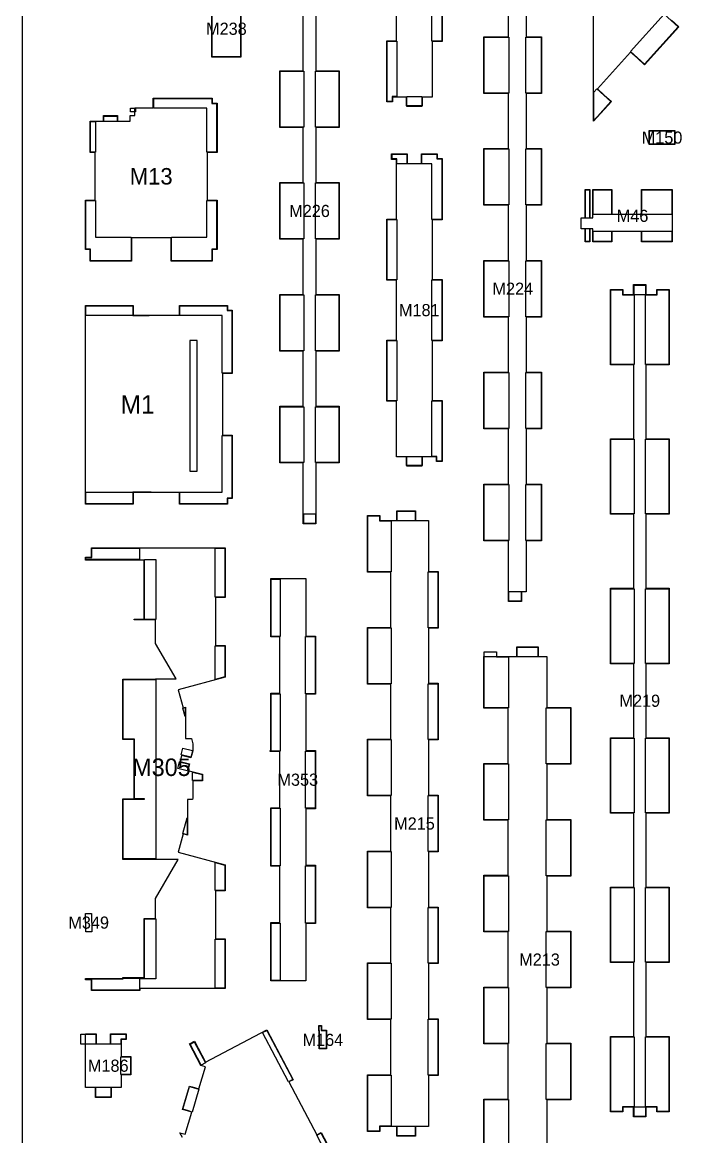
# Model space of a CAD drawing. Header units: millimetres. Extents: x 0 to 500, y 0 to 700.
# Drawn here: x 0 to 138.4, y 118.9 to 348.2 of the extents above; entities that cross this region are included whole.
import ezdxf
from ezdxf.enums import TextEntityAlignment as Align

# ---------------------------------------------------------------- set-up
doc = ezdxf.new("R2010")
doc.units = ezdxf.units.MM
for name, color, linetype in [('CORTE', 1, 'Continuous'), ('GRABADO', 5, 'Continuous'), ('HOJA', 8, 'Continuous')]:
    doc.layers.add(name, color=color, linetype=linetype)

msp = doc.modelspace()

# ---------------------------------------------------------------- linework, layer by layer
at = {"layer": 'CORTE'}
for points in [[(86.37, 356.8), (86.37, 344.22), (84.37, 344.22), (84.37, 332.78), (82.3, 332.78), (82.3, 331), (79.07, 331), (79.07, 332.78), (76.15, 332.78), (76.15, 331.78), (75, 331.78), (75, 344.37), (75, 344.37), (77, 344.37), (77, 356.65)], [(103.66, 355.69), (103.66, 345.19), (106.87, 345.19), (106.87, 333.53), (103.66, 333.53), (103.66, 322.18), (106.87, 322.18), (106.87, 310.53), (103.66, 310.53), (103.66, 299.17), (106.87, 299.17), (106.87, 287.52), (103.66, 287.52), (103.66, 276.16), (106.87, 276.16), (106.87, 264.51), (103.66, 264.51), (103.66, 253.16), (106.87, 253.16), (106.87, 241.5), (103.66, 241.5), (103.66, 231), (102.73, 231), (102.73, 229), (102.73, 229), (100.05, 229), (100.05, 231), (100.04, 231), (100.04, 241.5), (95, 241.5), (95, 253.16), (100.04, 253.16), (100.04, 264.51), (95, 264.51), (95, 276.16), (100.04, 276.16), (100.04, 287.52), (95, 287.52), (95, 299.17), (100.04, 299.17), (100.04, 310.53), (95, 310.53), (95, 322.18), (100.04, 322.18), (100.04, 333.53), (95, 333.53), (95, 345.19), (100.04, 345.19), (100.04, 355.69)], [(133.6, 348.56), (135.01, 347.28), (135.1, 347.21), (128.05, 339.41), (126.56, 340.76), (125.17, 342.02), (118.33, 334.44), (119.71, 333.19), (121.21, 331.84), (117.54, 327.79), (117.54, 327.79), (117.54, 351.85)], [(60.4, 349.53), (60.4, 338.18), (65.23, 338.18), (65.23, 326.53), (60.4, 326.53), (60.4, 315.17), (65.23, 315.17), (65.23, 303.52), (60.4, 303.52), (60.4, 292.16), (65.23, 292.16), (65.23, 280.51), (60.4, 280.51), (60.4, 269.16), (65.23, 269.16), (65.23, 257.5), (60.4, 257.5), (60.4, 247), (60.4, 247), (60.4, 247), (60.4, 245), (57.83, 245), (57.83, 247), (57.83, 247), (57.83, 257.5), (53, 257.5), (53, 269.16), (57.83, 269.16), (57.83, 280.51), (53, 280.51), (53, 292.16), (57.83, 292.16), (57.83, 303.52), (53, 303.52), (53, 315.17), (57.83, 315.17), (57.83, 326.53), (53, 326.53), (53, 338.18), (57.83, 338.18), (57.83, 349.53)], [(95, 115.01), (95, 126.66), (100, 126.66), (100, 138.01), (95, 138.01), (95, 149.67), (100, 149.67), (100, 161.02), (95, 161.02), (95, 172.68), (100, 172.68), (100, 184.03), (95, 184.03), (95, 195.68), (100, 195.68), (100, 207.04), (95, 207.04), (95, 217.69), (98.51, 217.69), (98.51, 217.69), (101.75, 217.69), (101.75, 219.69), (106.14, 219.69), (106.14, 219.69), (106.14, 217.69), (107.91, 217.69), (107.91, 207.19), (109.56, 207.19), (112.86, 207.19), (112.86, 195.53), (111.56, 195.53), (107.91, 195.53), (107.91, 184.18), (109.58, 184.18), (112.86, 184.18), (112.86, 172.53), (112.7, 172.53), (111.56, 172.53), (109.67, 172.53), (109.63, 172.53), (109.63, 172.53), (107.91, 172.53), (107.91, 161.17), (109.76, 161.17), (112.86, 161.17), (112.86, 149.52), (111.56, 149.52), (109.85, 149.52), (109.63, 149.52), (109.63, 149.52), (107.91, 149.52), (107.91, 138.16), (109.95, 138.16), (112.86, 138.16), (112.86, 126.51), (111.56, 126.51), (110.04, 126.51), (109.63, 126.51), (109.63, 126.51), (107.91, 126.51), (107.91, 115.16)], [(32.97, 118.74), (32.45, 119.72), (33.51, 119.4), (34.87, 123.94), (33.98, 124.21), (32.95, 124.52), (34.39, 129.34), (34.93, 129.18), (35.42, 129.04), (36.31, 128.77), (37.67, 133.31), (36.75, 133.58), (34.42, 138), (35.43, 138.54), (37.72, 134.22), (50.33, 140.88), (55.75, 130.64), (54.86, 130.17), (60.61, 119.31), (61.49, 119.78), (67.37, 108.65)]]:
    msp.add_lwpolyline(points, dxfattribs=at)
for points in [[(39, 341), (39, 352.65), (44.99, 352.65), (44.99, 341), (39, 341)], [(13, 301.43), (13, 311.56), (15, 311.56), (15, 321.4), (14, 321.4), (14, 327.82), (16.73, 327.82), (16.73, 328.96), (19.61, 328.96), (19.61, 327.82), (22.19, 327.82), (22.19, 328.96), (23.19, 328.96), (23.19, 329.02), (23.19, 330.53), (26.96, 330.53), (26.96, 332.53), (39.07, 332.53), (39.07, 331.53), (40.07, 331.53), (40.07, 321.4), (38.07, 321.4), (38.07, 311.56), (40.07, 311.56), (40.07, 301.43), (39.07, 301.43), (39.07, 299), (30.61, 299), (30.61, 303.85), (22.46, 303.85), (22.46, 299), (14, 299), (14, 301.43), (13, 301.43)], [(134.27, 325.88), (134.27, 323), (129, 323), (129, 325.88), (134.27, 325.88)], [(75, 282.8), (77, 282.8), (77, 295.09), (75, 295.09), (75, 307.68), (77, 307.68), (77, 319.96), (76, 319.96), (76, 321.11), (79.22, 321.11), (79.22, 319.11), (82.15, 319.11), (82.15, 321.11), (85.37, 321.11), (85.37, 320.11), (86.37, 320.11), (86.37, 307.53), (84.37, 307.53), (84.37, 295.24), (86.37, 295.24), (86.37, 282.65), (84.37, 282.65), (84.37, 270.37), (86.37, 270.37), (86.37, 257.78), (85.22, 257.78), (85.22, 258.78), (82.3, 258.78), (82.3, 257), (79.07, 257), (79.07, 258.78), (77, 258.78), (77, 270.22), (75, 270.22), (75, 282.8)], [(115, 307.96), (115.8, 307.96), (115.8, 313.77), (116.75, 313.77), (116.75, 307.96), (117.4, 307.96), (117.4, 313.77), (121.34, 313.77), (121.34, 308.71), (127.39, 308.71), (127.39, 313.77), (133.73, 313.77), (133.73, 311.17), (133.73, 304.75), (133.73, 304.75), (133.73, 303), (127.39, 303), (127.39, 305.13), (121.34, 305.13), (121.34, 303), (117.4, 303), (117.4, 305.65), (116.75, 305.65), (116.75, 303), (115.8, 303), (115.8, 305.65), (115, 305.65), (115, 307.96)], [(128.33, 123), (125.8, 123), (125.8, 125), (123.56, 125), (123.56, 124), (121, 124), (121, 139.52), (125.83, 139.52), (125.83, 154.73), (121, 154.73), (121, 170.25), (125.83, 170.25), (125.83, 185.47), (121, 185.47), (121, 200.99), (125.83, 200.99), (125.83, 216.2), (121, 216.2), (121, 231.72), (125.83, 231.72), (125.83, 246.94), (121, 246.94), (121, 262.45), (125.83, 262.45), (125.83, 277.67), (121, 277.67), (121, 293.19), (123.56, 293.19), (123.56, 292.19), (125.8, 292.19), (125.8, 294.19), (128.33, 294.19), (128.33, 292.19), (130.56, 292.19), (130.56, 293.19), (133.13, 293.19), (133.13, 277.67), (128.3, 277.67), (128.3, 262.45), (133.13, 262.45), (133.13, 246.94), (128.3, 246.94), (128.3, 231.72), (133.13, 231.72), (133.13, 216.2), (128.3, 216.2), (128.3, 200.99), (133.13, 200.99), (133.13, 185.47), (128.3, 185.47), (128.3, 170.25), (133.13, 170.25), (133.13, 154.73), (128.3, 154.73), (128.3, 139.52), (133.13, 139.52), (133.13, 124), (130.56, 124), (130.56, 125), (128.33, 125), (128.33, 123)], [(13, 288.27), (13, 288.27), (13, 289.92), (22.84, 289.92), (22.84, 288.84), (22.84, 287.92), (32.38, 287.92), (32.38, 288.84), (32.38, 289.92), (42.22, 289.92), (42.22, 288.92), (43.22, 288.92), (43.22, 275.91), (42.14, 275.91), (41.22, 275.91), (41.22, 263.21), (42.14, 263.21), (43.22, 263.21), (43.22, 250.2), (42.22, 250.2), (42.22, 249), (32.38, 249), (32.38, 250.28), (32.38, 251.41), (22.84, 251.41), (22.84, 250.28), (22.84, 249), (13, 249), (13, 250.88), (13, 288.27)], [(35.98, 255.83), (35.98, 282.7), (34.46, 282.7), (34.46, 255.83), (35.98, 255.83)], [(80.9, 119), (77.08, 119), (77.08, 121), (73.56, 121), (73.56, 120), (71, 120), (71, 131.65), (75.83, 131.65), (75.83, 143.01), (71, 143.01), (71, 154.66), (75.83, 154.66), (75.83, 166.01), (71, 166.01), (71, 177.67), (75.83, 177.67), (75.83, 189.02), (71, 189.02), (71, 200.68), (75.83, 200.68), (75.83, 212.03), (71, 212.03), (71, 223.68), (75.83, 223.68), (75.83, 235.04), (71, 235.04), (71, 246.69), (73.56, 246.69), (73.56, 245.69), (77.08, 245.69), (77.08, 247.69), (80.9, 247.69), (80.9, 245.69), (83.57, 245.69), (83.57, 235.19), (85.57, 235.19), (85.57, 223.53), (83.57, 223.53), (83.57, 212.18), (85.57, 212.18), (85.57, 200.53), (83.57, 200.53), (83.57, 189.17), (85.57, 189.17), (85.57, 177.52), (83.57, 177.52), (83.57, 166.16), (85.57, 166.16), (85.57, 154.51), (83.57, 154.51), (83.57, 143.16), (85.57, 143.16), (85.57, 131.5), (83.57, 131.5), (83.57, 121), (80.9, 121), (80.9, 119)], [(23.05, 188.43), (23.05, 200.59), (20.69, 200.59), (20.69, 213.06), (24.02, 213.06), (25.12, 213.06), (27.41, 213.06), (27.41, 213.1), (31.66, 213.1), (27.41, 220.4), (27.41, 225.23), (23.05, 225.23), (23.05, 225.4), (24.12, 225.4), (25.05, 225.4), (25.05, 237.54), (24.12, 237.54), (20.76, 237.54), (13, 237.54), (13, 238.11), (14.21, 238.11), (14.21, 239.63), (14.21, 240.04), (24.05, 240.04), (24.05, 240.04), (40.12, 240.04), (40.12, 240.04), (41.77, 240.04), (41.77, 229.84), (40.7, 229.84), (39.77, 229.84), (39.77, 219.93), (40.7, 219.93), (41.77, 219.93), (41.77, 213.46), (32.09, 210.85), (33.09, 207.14), (33.58, 207.27), (33.58, 200.81), (34.8, 200.81), (35.09, 199.75), (35.09, 198.27), (35.06, 198.28), (34.71, 196.87), (32.77, 197.35), (32.46, 196.09), (34.4, 195.61), (34.05, 194.21), (37.09, 193.46), (37.09, 192.09), (35.09, 192.09), (35.09, 188.58), (35.01, 188.28), (33.98, 188.28), (33.98, 180.95), (33.09, 181.19), (32.09, 177.47), (41.77, 174.86), (41.77, 169.5), (40.7, 169.5), (39.77, 169.5), (39.77, 159.59), (40.7, 159.59), (41.77, 159.59), (41.77, 149.39), (40.2, 149.39), (24.2, 149.39), (24.2, 149), (14.21, 149), (14.21, 151.21), (13, 151.21), (13, 151.48), (20.69, 151.48), (20.69, 151.63), (24.12, 151.63), (25.05, 151.63), (25.05, 163.79), (27.41, 163.79), (27.41, 167.92), (32.09, 175.96), (27.49, 175.96), (24.62, 175.96), (23.12, 175.96), (20.69, 175.96), (20.69, 188.43), (23.05, 188.43)], [(58.35, 233.71), (58.35, 221.91), (60.35, 221.91), (60.35, 209.97), (58.35, 209.97), (58.35, 198.33), (60.35, 198.33), (60.35, 186.38), (58.35, 186.38), (58.35, 174.74), (60.35, 174.74), (60.35, 162.79), (58.35, 162.79), (58.35, 151), (51.11, 151), (51.11, 162.94), (53, 162.94), (53, 174.59), (51.11, 174.59), (51.11, 186.53), (53, 186.53), (53, 198.18), (51, 198.18), (51, 198.33), (51.11, 198.33), (51.11, 210.12), (53, 210.12), (53, 221.76), (51.11, 221.76), (51.11, 233.71), (58.35, 233.71)], [(14.28, 161.06), (13.1, 161.04), (13.04, 164.83), (14.22, 164.85), (14.28, 161.06)], [(20.37, 138.89), (20.37, 135.41), (22.37, 135.41), (22.37, 131.63), (20.37, 131.63), (20.37, 129), (18.3, 129), (18.3, 127), (15.07, 127), (15.07, 129), (13, 129), (13, 140.04), (15.22, 140.04), (15.22, 138.04), (18.15, 138.04), (18.15, 140.04), (21.37, 140.04), (21.37, 138.89), (20.37, 138.89)], [(61, 141.82), (61.59, 141.82), (61.59, 140.82), (62.59, 140.82), (62.59, 137), (61.11, 137), (61.11, 140.67), (61, 140.67), (61, 141.82)]]:
    msp.add_lwpolyline(points, close=True, dxfattribs=at)
at = {"layer": 'GRABADO'}
for points in [[(86.3, 344.29), (85.3, 344.29), (84.3, 344.29), (84.3, 356.73), (85.3, 356.73), (86.3, 356.73), (86.3, 344.29)], [(44.92, 341.07), (43.31, 341.07), (41.8, 341.07), (41.7, 341.07), (40.44, 341.07), (39.08, 341.07), (39.08, 352.58), (40.44, 352.58), (41.7, 352.58), (41.8, 352.58), (43.31, 352.58), (44.92, 352.58), (44.92, 341.07)], [(128.05, 339.52), (126.61, 340.82), (125.17, 342.12), (132.11, 349.8), (133.55, 348.5), (134.96, 347.23), (134.99, 347.2), (128.05, 339.52)], [(75.08, 331.86), (75.08, 344.29), (76.08, 344.29), (77.08, 344.29), (77.08, 332.86), (76.08, 332.86), (76.08, 331.86), (75.08, 331.86)], [(95.07, 345.11), (97.59, 345.11), (100.11, 345.11), (100.11, 333.61), (97.59, 333.61), (95.07, 333.61), (95.07, 345.11)], [(106.79, 333.61), (105.19, 333.61), (103.58, 333.61), (103.58, 345.11), (105.19, 345.11), (106.79, 345.11), (106.79, 333.61)], [(53.08, 338.1), (55.49, 338.1), (57.9, 338.1), (57.9, 326.6), (55.49, 326.6), (53.08, 326.6), (53.08, 338.1)], [(65.15, 326.6), (62.74, 326.6), (60.32, 326.6), (60.32, 338.1), (62.74, 338.1), (65.15, 338.1), (65.15, 326.6)], [(38.99, 332.46), (38.99, 331.46), (39.99, 331.46), (39.99, 321.47), (38.99, 321.47), (37.99, 321.47), (37.99, 330.46), (27.04, 330.46), (27.04, 331.46), (27.04, 332.46), (38.99, 332.46)], [(79.15, 330.86), (79.15, 331.86), (79.15, 332.86), (82.22, 332.86), (82.22, 331.86), (82.22, 330.86), (79.15, 330.86)], [(118.34, 328.78), (117.62, 327.99), (117.62, 333.77), (118.22, 334.44), (119.66, 333.14), (121.1, 331.84), (118.34, 328.78)], [(23.27, 329.74), (22.27, 329.74), (22.27, 330.01), (22.27, 330.46), (23.27, 330.46), (23.27, 329.74)], [(16.81, 327.74), (16.81, 328.88), (19.54, 328.88), (19.54, 327.74), (16.81, 327.74)], [(15.07, 321.47), (14.07, 321.47), (14.07, 327.74), (15.07, 327.74), (15.07, 321.47)], [(134.2, 323.07), (133.63, 323.07), (132.49, 323.07), (131.93, 323.07), (131.9, 323.07), (131.35, 323.07), (130.79, 323.07), (129.9, 323.07), (129.66, 323.07), (129.07, 323.07), (129.07, 325.81), (129.66, 325.81), (129.9, 325.81), (130.79, 325.81), (131.35, 325.81), (131.9, 325.81), (131.93, 325.81), (132.49, 325.81), (133.63, 325.81), (134.2, 325.81), (134.2, 323.07)], [(76.08, 321.04), (79.15, 321.04), (79.15, 320.04), (79.15, 319.04), (77.08, 319.04), (77.08, 320.04), (76.08, 320.04), (76.08, 321.04)], [(85.3, 321.04), (85.3, 320.04), (86.3, 320.04), (86.3, 307.6), (85.3, 307.6), (84.3, 307.6), (84.3, 319.04), (82.22, 319.04), (82.22, 320.04), (82.22, 321.04), (85.3, 321.04)], [(95.07, 322.1), (97.59, 322.1), (100.11, 322.1), (100.11, 310.6), (97.59, 310.6), (95.07, 310.6), (95.07, 322.1)], [(106.79, 310.6), (105.19, 310.6), (103.58, 310.6), (103.58, 322.1), (105.19, 322.1), (106.79, 322.1), (106.79, 310.6)], [(53.08, 315.1), (55.49, 315.1), (57.9, 315.1), (57.9, 303.59), (55.49, 303.59), (53.08, 303.59), (53.08, 315.1)], [(65.15, 303.59), (62.74, 303.59), (60.32, 303.59), (60.32, 315.1), (62.74, 315.1), (65.15, 315.1), (65.15, 303.59)], [(116.68, 313.69), (116.68, 307.89), (115.88, 307.89), (115.88, 313.69), (116.68, 313.69)], [(121.27, 313.69), (121.27, 311.17), (121.27, 308.64), (117.48, 308.64), (117.48, 313.69), (121.27, 313.69)], [(133.66, 313.69), (133.66, 311.17), (133.66, 308.64), (127.46, 308.64), (127.46, 311.17), (127.46, 313.69), (133.66, 313.69)], [(14.07, 301.5), (13.07, 301.5), (13.07, 311.49), (14.07, 311.49), (15.07, 311.49), (15.07, 303.93), (22.38, 303.93), (22.38, 301.5), (22.38, 299.07), (14.07, 299.07), (14.07, 301.5)], [(39.99, 301.5), (38.99, 301.5), (38.99, 299.07), (30.69, 299.07), (30.69, 301.5), (30.69, 303.93), (37.99, 303.93), (37.99, 311.49), (38.99, 311.49), (39.99, 311.49), (39.99, 301.5)], [(75.08, 307.6), (76.08, 307.6), (77.08, 307.6), (77.08, 295.17), (76.08, 295.17), (75.08, 295.17), (75.08, 307.6)], [(115.88, 303.07), (115.88, 305.72), (116.68, 305.72), (116.68, 303.07), (115.88, 303.07)], [(117.48, 303.07), (117.48, 305.21), (121.27, 305.21), (121.27, 304.14), (121.27, 303.07), (117.48, 303.07)], [(127.46, 303.07), (127.46, 304.14), (127.46, 305.21), (133.66, 305.21), (133.66, 304.67), (133.66, 304.67), (133.66, 304.14), (133.66, 303.07), (127.46, 303.07)], [(95.07, 299.1), (97.59, 299.1), (100.11, 299.1), (100.11, 287.59), (97.59, 287.59), (95.07, 287.59), (95.07, 299.1)], [(106.79, 287.59), (105.19, 287.59), (103.58, 287.59), (103.58, 299.1), (105.19, 299.1), (106.79, 299.1), (106.79, 287.59)], [(86.3, 282.73), (85.3, 282.73), (84.3, 282.73), (84.3, 295.17), (85.3, 295.17), (86.3, 295.17), (86.3, 282.73)], [(133.05, 277.75), (130.64, 277.75), (128.22, 277.75), (128.22, 292.11), (125.9, 292.11), (125.9, 277.75), (123.49, 277.75), (121.08, 277.75), (121.08, 293.11), (123.49, 293.11), (123.49, 292.11), (125.87, 292.11), (125.87, 293.11), (125.87, 294.11), (128.26, 294.11), (128.26, 293.11), (128.26, 292.11), (130.64, 292.11), (130.64, 293.11), (133.05, 293.11), (133.05, 277.75)], [(53.08, 292.09), (55.49, 292.09), (57.9, 292.09), (57.9, 280.59), (55.49, 280.59), (53.08, 280.59), (53.08, 292.09)], [(65.15, 280.59), (62.74, 280.59), (60.32, 280.59), (60.32, 292.09), (62.74, 292.09), (65.15, 292.09), (65.15, 280.59)], [(13.07, 287.84), (13.07, 288.34), (13.07, 288.34), (13.07, 289.84), (22.76, 289.84), (22.76, 288.84), (22.76, 287.84), (26.14, 287.84), (13.07, 287.84)], [(41.14, 287.84), (32.45, 287.84), (32.45, 288.84), (32.45, 289.84), (42.14, 289.84), (42.14, 288.84), (43.14, 288.84), (43.14, 275.99), (42.14, 275.99), (41.14, 275.99), (41.14, 287.84)], [(75.08, 282.73), (76.08, 282.73), (77.08, 282.73), (77.08, 270.29), (76.08, 270.29), (75.08, 270.29), (75.08, 282.73)], [(95.07, 276.09), (97.59, 276.09), (100.11, 276.09), (100.11, 264.59), (97.59, 264.59), (95.07, 264.59), (95.07, 276.09)], [(106.79, 264.59), (105.19, 264.59), (103.58, 264.59), (103.58, 276.09), (105.19, 276.09), (106.79, 276.09), (106.79, 264.59)], [(53.08, 269.08), (55.49, 269.08), (57.9, 269.08), (57.9, 257.58), (55.49, 257.58), (53.08, 257.58), (53.08, 269.08)], [(65.15, 257.58), (62.74, 257.58), (60.32, 257.58), (60.32, 269.08), (62.74, 269.08), (65.15, 269.08), (65.15, 257.58)], [(86.3, 257.86), (85.3, 257.86), (85.3, 258.86), (84.3, 258.86), (84.3, 270.29), (85.3, 270.29), (86.3, 270.29), (86.3, 257.86)], [(41.14, 263.13), (42.14, 263.13), (43.14, 263.13), (43.14, 250.28), (42.14, 250.28), (42.14, 249.08), (32.45, 249.08), (32.45, 250.28), (32.45, 251.48), (41.14, 251.48), (41.14, 263.13)], [(121.08, 262.38), (123.49, 262.38), (125.9, 262.38), (125.9, 247.01), (123.49, 247.01), (121.08, 247.01), (121.08, 262.38)], [(133.05, 247.01), (130.64, 247.01), (128.22, 247.01), (128.22, 262.38), (130.64, 262.38), (133.05, 262.38), (133.05, 247.01)], [(79.15, 256.86), (79.15, 257.86), (79.15, 258.86), (82.22, 258.86), (82.22, 257.86), (82.22, 256.86), (79.15, 256.86)], [(95.07, 253.08), (97.59, 253.08), (100.11, 253.08), (100.11, 241.58), (97.59, 241.58), (95.07, 241.58), (95.07, 253.08)], [(106.79, 241.58), (105.19, 241.58), (103.58, 241.58), (103.58, 253.08), (105.19, 253.08), (106.79, 253.08), (106.79, 241.58)], [(13.07, 249.08), (13.07, 250.88), (13.07, 250.88), (13.07, 251.48), (26.49, 251.48), (22.76, 251.48), (22.76, 250.28), (22.76, 249.08), (13.07, 249.08)], [(80.83, 247.62), (80.83, 246.62), (80.83, 245.62), (77.16, 245.62), (77.16, 246.62), (77.16, 247.62), (80.83, 247.62)], [(57.91, 245.07), (57.91, 246.07), (57.91, 247.07), (60.32, 247.07), (60.32, 246.07), (60.32, 245.07), (57.91, 245.07)], [(71.08, 246.62), (73.49, 246.62), (73.49, 245.62), (75.9, 245.62), (75.9, 235.11), (73.49, 235.11), (71.08, 235.11), (71.08, 246.62)], [(24.12, 239.97), (24.12, 237.62), (20.76, 237.62), (20.76, 237.62), (13.07, 237.62), (13.07, 238.04), (14.28, 238.04), (14.28, 239.63), (14.28, 239.63), (14.28, 239.97), (24.12, 239.97)], [(41.7, 239.97), (41.7, 229.91), (40.7, 229.91), (39.7, 229.91), (39.7, 239.97), (40.2, 239.97), (40.2, 239.97), (41.7, 239.97)], [(27.49, 237.62), (27.49, 225.3), (23.12, 225.3), (23.12, 225.32), (24.12, 225.32), (25.12, 225.32), (25.12, 237.62), (27.49, 237.62)], [(85.5, 223.61), (84.5, 223.61), (83.5, 223.61), (83.5, 235.11), (84.5, 235.11), (85.5, 235.11), (85.5, 223.61)], [(53.08, 233.63), (53.08, 221.84), (51.19, 221.84), (51.19, 233.63), (53.08, 233.63)], [(121.08, 231.64), (123.49, 231.64), (125.9, 231.64), (125.9, 216.28), (123.49, 216.28), (121.08, 216.28), (121.08, 231.64)], [(133.05, 216.28), (130.64, 216.28), (128.22, 216.28), (128.22, 231.64), (130.64, 231.64), (133.05, 231.64), (133.05, 216.28)], [(100.12, 229.07), (100.12, 230.07), (100.12, 231.07), (102.66, 231.07), (102.66, 230.07), (102.66, 229.07), (100.12, 229.07)], [(71.08, 223.61), (73.49, 223.61), (75.9, 223.61), (75.9, 212.1), (73.49, 212.1), (71.08, 212.1), (71.08, 223.61)], [(60.28, 210.04), (59.28, 210.04), (58.28, 210.04), (58.28, 221.84), (59.28, 221.84), (60.28, 221.84), (60.28, 210.04)], [(41.7, 216.13), (41.7, 213.52), (39.7, 212.98), (39.7, 219.86), (40.7, 219.86), (41.7, 219.86), (41.7, 216.13)], [(95.07, 218.62), (97.58, 218.62), (97.58, 217.62), (100.08, 217.62), (100.08, 207.11), (97.58, 207.11), (95.07, 207.11), (95.07, 218.62)], [(106.06, 219.62), (106.06, 218.62), (106.06, 217.62), (101.82, 217.62), (101.82, 218.62), (101.82, 219.62), (106.06, 219.62)], [(20.76, 188.35), (25.12, 188.35), (25.12, 188.44), (23.12, 188.44), (23.12, 200.67), (20.76, 200.67), (20.76, 212.99), (24.02, 212.99), (25.12, 212.99), (27.49, 212.99), (27.49, 176.04), (24.62, 176.04), (23.12, 176.04), (20.76, 176.04), (20.76, 188.35)], [(85.5, 200.6), (84.5, 200.6), (83.5, 200.6), (83.5, 212.1), (84.5, 212.1), (85.5, 212.1), (85.5, 200.6)], [(53.08, 198.25), (51.08, 198.25), (51.08, 198.25), (51.19, 198.25), (51.19, 210.04), (53.08, 210.04), (53.08, 198.25)], [(33.04, 207.05), (33.5, 207.17), (33.5, 205.34), (33.04, 207.05)], [(112.78, 205.85), (112.78, 195.61), (111.56, 195.61), (107.83, 195.61), (107.83, 207.11), (109.56, 207.11), (109.56, 207.11), (112.78, 207.11), (112.78, 205.85)], [(71.08, 200.6), (73.49, 200.6), (75.9, 200.6), (75.9, 189.1), (73.49, 189.1), (71.08, 189.1), (71.08, 200.6)], [(121.08, 200.91), (123.49, 200.91), (125.9, 200.91), (125.9, 185.54), (123.49, 185.54), (121.08, 185.54), (121.08, 200.91)], [(133.05, 185.54), (130.64, 185.54), (128.22, 185.54), (128.22, 200.91), (130.64, 200.91), (133.05, 200.91), (133.05, 185.54)], [(33.06, 198.85), (35, 198.37), (34.66, 196.96), (32.72, 197.44), (33.06, 198.85)], [(60.28, 186.46), (59.28, 186.46), (58.28, 186.46), (58.28, 198.25), (59.28, 198.25), (60.28, 198.25), (60.28, 186.46)], [(32.37, 196.04), (34.31, 195.56), (33.96, 194.15), (32.02, 194.63), (32.37, 196.04)], [(95.07, 195.61), (97.58, 195.61), (100.08, 195.61), (100.08, 184.1), (97.58, 184.1), (95.07, 184.1), (95.07, 195.61)], [(35.01, 193.89), (37.01, 193.4), (37.01, 192.91), (37.01, 192.17), (35.01, 192.17), (35.01, 193.89)], [(85.5, 177.59), (84.5, 177.59), (83.5, 177.59), (83.5, 189.1), (84.5, 189.1), (85.5, 189.1), (85.5, 177.59)], [(53.08, 174.66), (51.19, 174.66), (51.19, 186.46), (53.08, 186.46), (53.08, 174.66)], [(33.91, 184.49), (33.91, 181.04), (33.04, 181.28), (33.91, 184.49)], [(112.78, 172.6), (112.7, 172.6), (111.56, 172.6), (109.67, 172.6), (109.56, 172.6), (109.56, 172.6), (107.83, 172.6), (107.83, 184.1), (109.58, 184.1), (112.78, 184.1), (112.78, 172.6)], [(71.08, 177.59), (73.49, 177.59), (75.9, 177.59), (75.9, 166.09), (73.49, 166.09), (71.08, 166.09), (71.08, 177.59)], [(41.7, 169.57), (40.7, 169.57), (39.7, 169.57), (39.7, 175.34), (41.7, 174.8), (41.7, 169.57)], [(60.28, 162.87), (59.28, 162.87), (58.28, 162.87), (58.28, 174.66), (59.28, 174.66), (60.28, 174.66), (60.28, 162.87)], [(95.07, 172.6), (97.58, 172.6), (100.08, 172.6), (100.08, 161.1), (97.58, 161.1), (95.07, 161.1), (95.07, 172.6)], [(121.08, 170.18), (123.49, 170.18), (125.9, 170.18), (125.9, 154.81), (123.49, 154.81), (121.08, 154.81), (121.08, 170.18)], [(133.05, 154.81), (130.64, 154.81), (128.22, 154.81), (128.22, 170.18), (130.64, 170.18), (133.05, 170.18), (133.05, 154.81)], [(85.5, 154.59), (84.5, 154.59), (83.5, 154.59), (83.5, 166.09), (84.5, 166.09), (85.5, 166.09), (85.5, 154.59)], [(27.49, 151.4), (24.12, 151.4), (24.12, 149.46), (24.12, 149.08), (14.28, 149.08), (14.28, 151.29), (13.07, 151.29), (13.07, 151.4), (20.76, 151.4), (20.76, 151.55), (24.12, 151.55), (25.12, 151.55), (25.12, 163.72), (27.49, 163.72), (27.49, 151.4)], [(53.08, 151.07), (51.19, 151.07), (51.19, 162.87), (53.08, 162.87), (53.08, 151.07)], [(112.78, 149.59), (111.56, 149.59), (109.85, 149.59), (109.56, 149.59), (109.56, 149.59), (107.83, 149.59), (107.83, 161.1), (109.76, 161.1), (112.78, 161.1), (112.78, 149.59)], [(41.7, 149.46), (40.2, 149.46), (40.2, 149.46), (39.7, 149.46), (39.7, 159.52), (40.7, 159.52), (41.7, 159.52), (41.7, 149.46)], [(71.08, 154.59), (73.49, 154.59), (75.9, 154.59), (75.9, 143.08), (73.49, 143.08), (71.08, 143.08), (71.08, 154.59)], [(95.07, 149.59), (97.58, 149.59), (100.08, 149.59), (100.08, 138.09), (97.58, 138.09), (95.07, 138.09), (95.07, 149.59)], [(85.5, 131.58), (84.5, 131.58), (83.5, 131.58), (83.5, 143.08), (84.5, 143.08), (85.5, 143.08), (85.5, 131.58)], [(12.08, 138.47), (12.08, 138.97), (12.08, 139.97), (15.15, 139.97), (15.15, 138.97), (15.15, 137.97), (12.08, 137.97), (12.08, 138.47)], [(21.3, 139.97), (21.3, 138.97), (20.3, 138.97), (20.3, 137.97), (18.22, 137.97), (18.22, 138.97), (18.22, 139.97), (21.3, 139.97)], [(49.42, 140.32), (50.3, 140.78), (55.65, 130.67), (54.76, 130.2), (49.42, 140.32)], [(61.52, 141.75), (61.52, 140.75), (61.52, 140.75), (62.52, 140.75), (62.52, 137.07), (61.52, 137.07), (61.19, 137.07), (61.19, 140.75), (61.08, 140.75), (61.08, 140.75), (61.08, 141.75), (61.52, 141.75)], [(37.69, 134.11), (36.8, 133.65), (34.52, 137.97), (35.4, 138.44), (37.69, 134.11)], [(112.78, 126.59), (111.56, 126.59), (110.04, 126.59), (109.56, 126.59), (109.56, 126.59), (107.83, 126.59), (107.83, 138.09), (109.95, 138.09), (112.78, 138.09), (112.78, 126.59)], [(133.05, 124.08), (130.64, 124.08), (130.64, 125.08), (128.26, 125.08), (128.26, 124.08), (128.26, 123.08), (125.87, 123.08), (125.87, 124.08), (125.87, 125.08), (123.49, 125.08), (123.49, 124.08), (121.08, 124.08), (121.08, 139.44), (123.49, 139.44), (125.9, 139.44), (125.9, 125.08), (128.22, 125.08), (128.22, 139.44), (130.64, 139.44), (133.05, 139.44), (133.05, 124.08)], [(22.3, 131.71), (21.3, 131.71), (20.3, 131.71), (20.3, 135.34), (21.3, 135.34), (22.3, 135.34), (22.3, 131.71)], [(71.08, 120.08), (71.08, 131.58), (73.49, 131.58), (75.9, 131.58), (75.9, 121.08), (73.49, 121.08), (73.49, 120.08), (71.08, 120.08)], [(15.15, 127.07), (15.15, 128.08), (15.15, 129.07), (18.22, 129.07), (18.22, 128.08), (18.22, 127.07), (15.15, 127.07)], [(34.44, 129.25), (34.91, 129.11), (35.4, 128.96), (36.36, 128.68), (34.96, 123.99), (34, 124.28), (33.04, 124.57), (34.44, 129.25)], [(95.07, 126.59), (97.58, 126.59), (100.08, 126.59), (100.08, 115.08), (97.58, 115.08), (95.07, 115.08), (95.07, 126.59)], [(60.58, 119.21), (61.46, 119.68), (67.27, 108.68), (66.39, 108.22), (60.58, 119.21)], [(77.16, 119.08), (77.16, 120.08), (77.16, 121.08), (80.83, 121.08), (80.83, 120.08), (80.83, 119.08), (77.16, 119.08)]]:
    msp.add_lwpolyline(points, close=True, dxfattribs=at)
at = {"layer": 'HOJA'}
msp.add_lwpolyline([(0, 0), (500, 0), (500, 700), (0, 700)], close=True, dxfattribs=at)

# ---------------------------------------------------------------- texts
at = {"layer": 'GRABADO'}
for s, height, p in [('M238', 2.5, (42, 346.83)), ('M150', 2.5, (131.64, 324.44)), ('M13', 3.383, (26.53, 316.48)), ('M226', 2.5, (59.11, 309.35)), ('M46', 2.5, (125.57, 308.34)), ('M224', 2.5, (100.93, 293.35)), ('M181', 2.5, (81.69, 288.95)), ('M1', 3.777, (23.73, 269.56)), ('M219', 2.5, (127.06, 208.59)), ('M305', 3.597, (28.64, 194.91)), ('M353', 2.5, (56.68, 192.35)), ('M215', 2.5, (80.7, 183.35)), ('M349', 2.5, (13.66, 162.95)), ('M213', 2.5, (106.43, 155.35)), ('M164', 2.5, (61.85, 138.84)), ('M186', 2.5, (17.69, 133.52))]:
    msp.add_text(s, height=height, dxfattribs=at).set_placement(p, align=Align.MIDDLE_CENTER)

doc.saveas('drawing.dxf')
